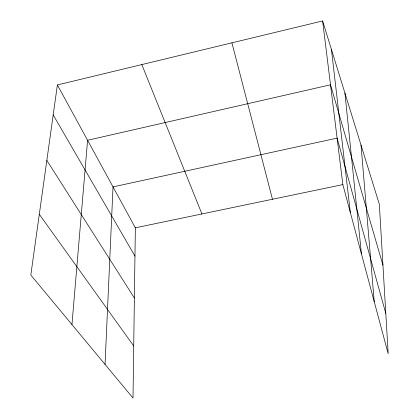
<?xml version="1.0" encoding="UTF-8"?>
<svg xmlns="http://www.w3.org/2000/svg" width="419" height="419" viewBox="0 0 419 419"><rect width="100%" height="100%" fill="white"/><g stroke="black" fill="none" stroke-linecap="round" stroke-linejoin="round"><path stroke-width="0.63" d="M57.387 84.947L135.353 227.821L133.001 398.05L30.817 275.042L57.387 84.947L322.614 20.95L379.342 204.289L388.183 353.736L342.857 184.596L322.614 20.95M105.049 364.404L113.02 186.895L337.106 138.123L385.799 313.428M71.953 324.563L87.581 140.281L330.512 84.795L382.94 265.148M135.353 227.821L342.857 184.596M39.307 214.298L133.719 345.994M46.839 160.409L134.384 298.024M53.197 114.916L134.96 256.135M141.8 64.578L201.937 213.952M231.922 42.832L272.465 199.261M331.434 49.447L350.336 212.512M344.91 93.002L361.445 253.966M361.01 145.042L374.235 301.68"/></g></svg>
